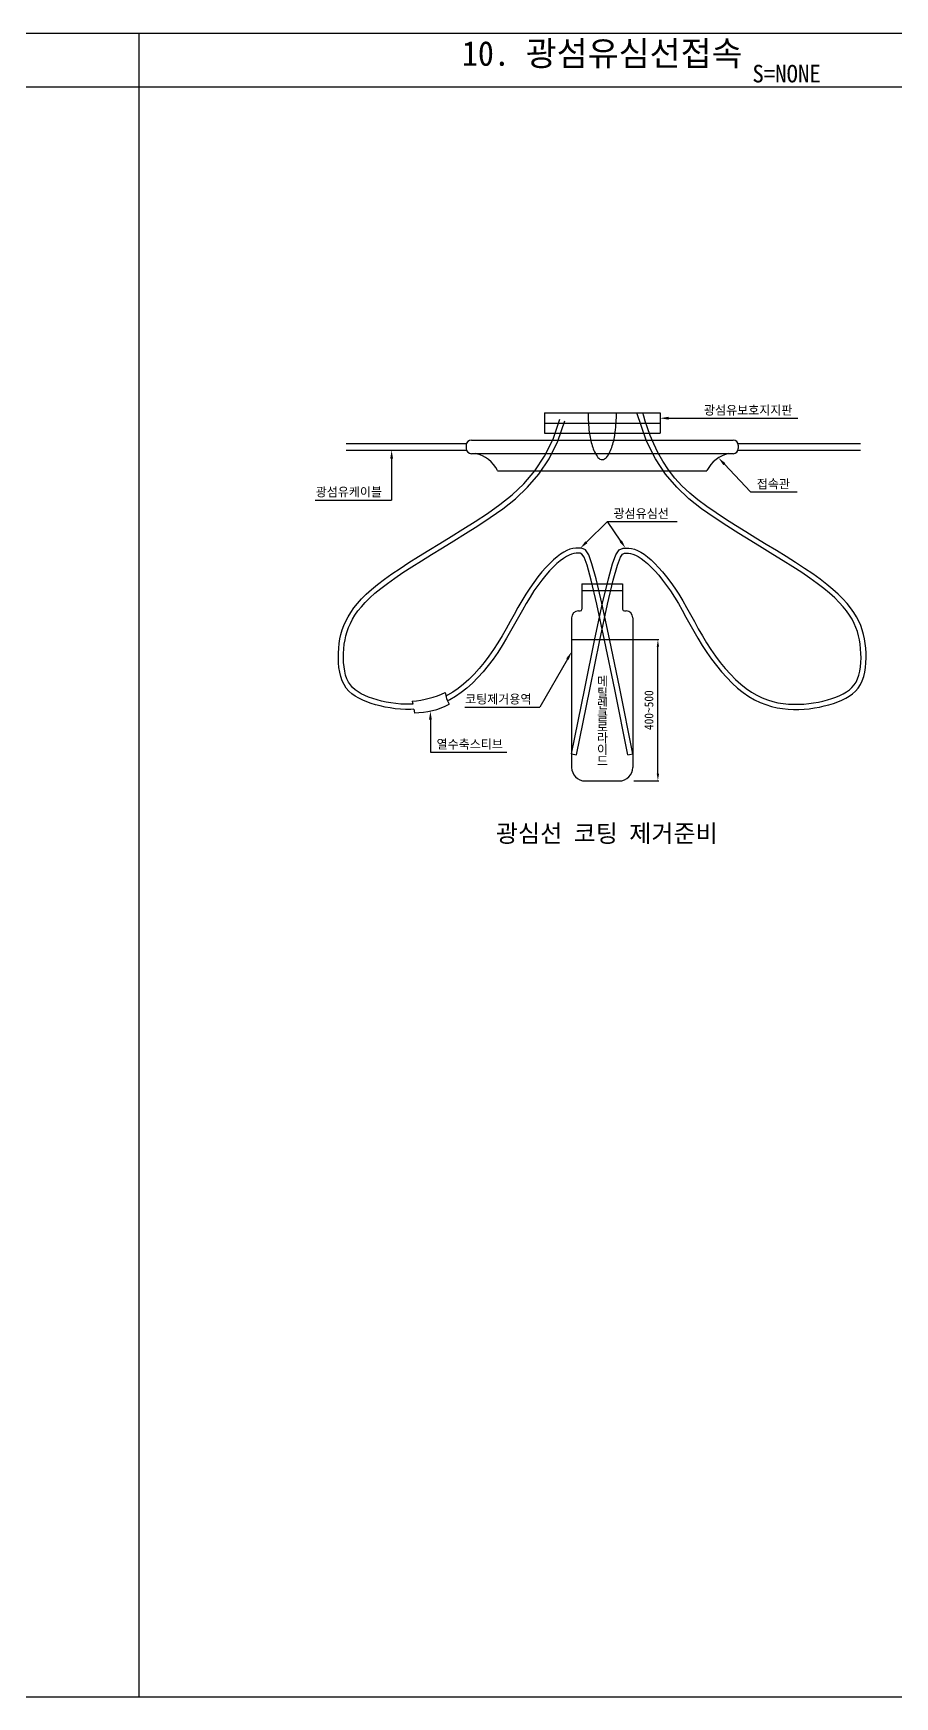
# Model space of a CAD drawing. Extents: x -3747 to 4369, y -2645 to 2071.
# Drawn here: x -1303 to 1141, y -2645 to 2071 of the extents above; entities that cross this region are included whole.
import ezdxf
from ezdxf.enums import TextEntityAlignment as Align

# ---------------------------------------------------------------- set-up
doc = ezdxf.new("R2010")
doc.units = 0
doc.header["$LTSCALE"] = 100
doc.header["$MEASUREMENT"] = 0
for name, color, linetype in [('TN-CABL', 4, 'Continuous'), ('TN-DIMS', 1, 'Continuous'), ('TN-LEAL', 1, 'Continuous'), ('TN-LEAT', 3, 'Continuous'), ('TN-LIN2', 3, 'Continuous'), ('TN-TEX1', 6, 'Continuous'), ('TN-TEXT', 3, 'Continuous')]:
    doc.layers.add(name, color=color, linetype=linetype)
doc.styles.add('D', font='GulimChe.ttf')
doc.dimstyles.new('D', dxfattribs={"dimtxt": 2.5, "dimasz": 2.5, "dimexe": 1.25, "dimexo": 2, "dimgap": 1, "dimtad": 1, "dimdec": 0, "dimtxsty": 'D', "dimcen": 2.5, "dimclrd": 1, "dimclre": 1, "dimclrt": 7, "dimadec": 0, "dimazin": 0, "dimtfac": 1, "dimtdec": 0, "dimtmove": 0, "dimatfit": 3, "dimfxl": 0, "dimarcsym": 0})

# ---------------------------------------------------------------- blocks, each defined once
blk = doc.blocks.new('*D2')
at = {"layer": 'DEFPOINTS', "color": 0}
for p in [(398.1, 352.2), (469.1, 352.2), (398.1, -47.8)]:
    blk.add_point(p, dxfattribs=at)
at = {"layer": 'TN-DIMS', "lineweight": -2}
for p, q in [((401.1, 352.2), (472.1, 352.2)), ((469.1, -27.8), (469.1, 332.2)), ((401.1, -47.8), (472.1, -47.8))]:
    blk.add_line(p, q, dxfattribs=at)
at = {"layer": 'TN-DIMS'}
for points in [[(465.8, 332.2), (472.5, 332.2), (469.1, 352.2)], [(465.8, -27.8), (472.5, -27.8), (469.1, -47.8)]]:
    blk.add_solid(points, dxfattribs=at)
at = {"layer": 'TN-DIMS', "color": 3, "insert": (443.8, 152.2), "char_height": 25, "attachment_point": 5, "rotation": 90, "style": 'D'}
blk.add_mtext('400~500', dxfattribs=at)

msp = doc.modelspace()

# ---------------------------------------------------------------- linework, layer by layer
at = {"layer": 'TN-CABL'}
for p, q in [((147.3, 995.3), (475.2, 995.3)), ((147.3, 995.3), (147.3, 937.4)), ((475.2, 995.3), (475.2, 937.4)), ((147.3, 966.4), (475.2, 966.4)), ((-415.3, 908.5), (-73.7, 908.5)), ((-74.5, 903.7), (-74.5, 894)), ((-60.1, 918.2), (682.6, 918.2)), ((147.3, 937.4), (475.2, 937.4)), ((696.2, 908.5), (1043.4, 908.5)), ((697.1, 903.7), (697.1, 894)), ((-415.3, 889.2), (-73.7, 889.2)), ((-60.1, 879.6), (682.6, 879.6)), ((696.2, 889.2), (1043.4, 889.2)), ((14.1, 831.3), (608.3, 831.3)), ((253.4, 510.9), (369.1, 510.9)), ((253.4, 510.9), (253.4, 438.5)), ((253.4, 491.6), (369.1, 491.6)), ((369.1, 510.9), (369.1, 438.5)), ((243.8, 433.7), (248.6, 433.7)), ((374, 433.7), (378.8, 433.7)), ((224.5, 414.4), (224.5, -9.9)), ((398.1, 414.4), (398.1, -9.9)), ((224.5, 352.2), (398.1, 352.2)), ((-227.5, 177.9), (-226, 169.1)), ((-223.5, 154.8), (-221.8, 145)), ((224.4, 28.2), (238.6, 25.3)), ((383.9, 25.3), (398.1, 28.2)), ((263, -48.5), (359.5, -48.5))]:
    msp.add_line(p, q, dxfattribs=at)
for points in [[(224.4, 28.2), (261.5, 213.9), (290.4, 354.2), (312.4, 455.6), (328.6, 524.5), (340.5, 567.6), (349.6, 592.4), (359.3, 606.6), (370.6, 611.2), (379, 612), (386.5, 611.8), (394.5, 610.7), (402.8, 608.4), (411.4, 605), (420.4, 600.4), (429.7, 594.5), (439.4, 587.2), (449.6, 578.5), (460.2, 568.3), (471.2, 556.9), (482.5, 544.1), (493.9, 530), (505.4, 514.7), (517, 498.3), (528.4, 480.8), (539.5, 462.3), (550.5, 443.1), (561.5, 423.5), (572.5, 403.5), (583.7, 383.3), (595.2, 363.3), (607.1, 343.5), (619.6, 324.2), (632.6, 305.5), (646.2, 287.6), (660.4, 270.5), (674.9, 254.5), (689.7, 239.6), (704.8, 226.1), (719.9, 214), (735, 203.5), (750, 194.7), (765, 187.4), (780, 181.6), (794.9, 176.9), (809.8, 173.5), (824.7, 171.1), (839.5, 169.6), (854.1, 168.9), (868.7, 168.9), (883, 169.6), (897.1, 170.9), (910.8, 172.8), (924.3, 175.2), (937.4, 178.2), (950.1, 181.5), (962.3, 185.3), (973.9, 189.4), (984.9, 193.9), (995, 198.8), (1004.1, 204.2), (1012.4, 210.1), (1019.6, 216.7), (1025.9, 223.9), (1031.2, 231.9), (1035.6, 241.1), (1039.1, 251.4), (1041.9, 262.7), (1043.8, 274.7), (1045, 287.3), (1045.4, 300.3), (1045.1, 313.4), (1044.3, 326.4), (1042.9, 339.1), (1041, 351.4), (1038.4, 363.4), (1035, 375.2), (1030.9, 386.9), (1025.9, 398.4), (1019.8, 410), (1012.7, 421.7), (1004.4, 433.5), (994.7, 445.6), (983.5, 457.9), (970.6, 470.7), (956, 483.8), (939.4, 497.5), (920.8, 511.8), (900, 526.7), (877, 542.4), (851.7, 558.8), (824.5, 576), (795.4, 594), (764.7, 612.9), (732.5, 632.7), (699.1, 653.4), (664.5, 675.2), (628.9, 698.2), (592.9, 723.4), (557.3, 751.7), (523.1, 784.2), (491, 821.7), (462.1, 865.2), (437.2, 915.4), (409.7, 995.3)], [(238.6, 25.3), (275.7, 211), (304.6, 351.2), (326.5, 452.4), (342.7, 520.9), (354.3, 563.2), (362.6, 585.7), (368.8, 594.8), (374.1, 597), (379.5, 597.5), (385.3, 597.4), (391.6, 596.5), (398.2, 594.7), (405.4, 591.8), (413.1, 587.8), (421.4, 582.6), (430.3, 575.9), (439.9, 567.7), (450, 558.1), (460.5, 547.1), (471.4, 534.7), (482.5, 521.1), (493.7, 506.2), (505, 490.2), (516.1, 473.1), (527.1, 455), (537.9, 436), (548.8, 416.4), (559.9, 396.4), (571.1, 376.2), (582.7, 356), (594.9, 335.9), (607.5, 316.2), (620.9, 297), (634.9, 278.6), (649.4, 261.1), (664.4, 244.5), (679.7, 229.1), (695.4, 215), (711.2, 202.4), (727.2, 191.3), (743.2, 181.9), (759.2, 174.2), (775.2, 167.9), (791.2, 163), (807, 159.3), (822.8, 156.7), (838.4, 155.1), (853.8, 154.4), (869, 154.4), (884, 155.2), (898.7, 156.5), (913.1, 158.5), (927.2, 161.1), (940.8, 164.1), (954.1, 167.6), (966.8, 171.6), (979.1, 175.9), (990.8, 180.7), (1001.8, 186), (1012.1, 192.1), (1021.5, 198.9), (1030, 206.5), (1037.4, 215.1), (1043.8, 224.8), (1049, 235.6), (1053, 247.3), (1056.1, 259.8), (1058.2, 272.9), (1059.4, 286.4), (1059.8, 300.2), (1059.6, 314), (1058.7, 327.6), (1057.3, 341), (1055.2, 354.1), (1052.4, 366.9), (1048.8, 379.6), (1044.4, 392.2), (1038.9, 404.7), (1032.4, 417.1), (1024.8, 429.6), (1015.9, 442.2), (1005.7, 455), (993.9, 467.9), (980.6, 481.2), (965.4, 494.8), (948.5, 508.9), (929.5, 523.4), (908.3, 538.6), (885, 554.4), (859.8, 570.8), (833, 587.6), (805.1, 604.8), (776.5, 622.3), (747.4, 640.1), (718.2, 657.9), (689.4, 675.7), (661.3, 693.5), (634, 711.4), (607.8, 729.7), (582.8, 748.5), (559.3, 768), (537.4, 788.6), (517.3, 810.2), (499.1, 833.3), (483.1, 857.8), (469.2, 882.9), (457.4, 907.7), (447.5, 931.3), (439.5, 952.9), (433.3, 971.3), (428.9, 985.8), (426.2, 995.3)], [(-223.5, 154.8), (-231.3, 154.4), (-246.5, 154.4), (-261.5, 155.2), (-276.2, 156.5), (-290.6, 158.5), (-304.6, 161.1), (-318.3, 164.1), (-331.5, 167.6), (-344.3, 171.6), (-356.6, 175.9), (-368.2, 180.7), (-379.3, 186), (-389.5, 192.1), (-398.9, 198.9), (-407.4, 206.5), (-414.9, 215.1), (-421.2, 224.8), (-426.4, 235.6), (-430.5, 247.3), (-433.5, 259.8), (-435.6, 272.9), (-436.9, 286.4), (-437.3, 300.2), (-437, 314), (-436.2, 327.6), (-434.7, 341), (-432.7, 354.1), (-429.9, 366.9), (-426.3, 379.6), (-421.8, 392.2), (-416.4, 404.7), (-409.9, 417.1), (-402.3, 429.6), (-393.4, 442.2), (-383.1, 455), (-371.4, 467.9), (-358, 481.2), (-342.9, 494.8), (-325.9, 508.9), (-306.9, 523.4), (-285.8, 538.6), (-262.4, 554.4), (-237, 570.9), (-209.6, 588.2), (-180.5, 606.3), (-149.7, 625.2), (-117.6, 645), (-84.2, 665.7), (-49.7, 687.4), (-14.4, 710.2), (21, 735), (55.7, 762.7), (89, 794.2), (120, 830.4), (147.9, 872.4), (171.9, 921), (191.3, 977.2)], [(-226, 169.1), (-231.6, 168.9), (-246.1, 168.9), (-260.5, 169.6), (-274.5, 170.9), (-288.3, 172.8), (-301.8, 175.2), (-314.8, 178.2), (-327.5, 181.5), (-339.8, 185.3), (-351.4, 189.4), (-362.3, 193.9), (-372.4, 198.8), (-381.6, 204.2), (-389.8, 210.1), (-397.1, 216.7), (-403.3, 223.9), (-408.6, 231.9), (-413, 241.1), (-416.6, 251.4), (-419.3, 262.7), (-421.3, 274.7), (-422.4, 287.3), (-422.8, 300.3), (-422.6, 313.4), (-421.8, 326.4), (-420.4, 339.1), (-418.4, 351.4), (-415.8, 363.4), (-412.5, 375.2), (-408.4, 386.9), (-403.3, 398.4), (-397.3, 410), (-390.2, 421.7), (-381.8, 433.5), (-372.1, 445.6), (-360.9, 457.9), (-348.1, 470.7), (-333.5, 483.8), (-316.9, 497.5), (-298.3, 511.8), (-277.5, 526.7), (-254.4, 542.4), (-229.2, 558.8), (-201.9, 576), (-172.9, 594), (-142.2, 612.9), (-110, 632.7), (-76.5, 653.4), (-41.9, 675.2), (-6.3, 698.2), (29.7, 723.4), (65.2, 751.7), (99.5, 784.2), (131.5, 821.7), (160.4, 865.2), (185.3, 915.4), (205, 972.5)], [(398.1, 28.2), (361, 213.9), (332.1, 354.2), (310.1, 455.6), (293.9, 524.5), (282, 567.6), (272.9, 592.4), (263.3, 606.6), (252, 611.2), (243.6, 612), (236, 611.8), (228, 610.7), (219.7, 608.4), (211.1, 605), (202.2, 600.4), (192.9, 594.5), (183.2, 587.2), (172.9, 578.5), (162.3, 568.3), (151.3, 556.9), (140.1, 544.1), (128.6, 530), (117.1, 514.7), (105.6, 498.3), (94.2, 480.8), (83, 462.3), (72, 443.1), (61, 423.5), (50, 403.5), (38.8, 383.3), (27.3, 363.3), (15.4, 343.5), (3, 324.2), (-10.1, 305.5), (-23.7, 287.6), (-37.8, 270.5), (-52.4, 254.5), (-67.2, 239.6), (-82.2, 226.1), (-97.3, 214), (-112.4, 203.5), (-127.5, 194.7), (-132.4, 192.3)], [(383.9, 25.3), (346.8, 211), (317.9, 351.2), (296, 452.4), (279.9, 520.9), (268.2, 563.2), (260, 585.7), (253.8, 594.8), (248.5, 597), (243, 597.5), (237.2, 597.4), (231, 596.5), (224.3, 594.7), (217.1, 591.8), (209.4, 587.8), (201.1, 582.6), (192.2, 575.9), (182.6, 567.7), (172.5, 558.1), (162, 547.1), (151.1, 534.7), (140, 521.1), (128.8, 506.2), (117.6, 490.2), (106.4, 473.1), (95.5, 455), (84.6, 436), (73.7, 416.4), (62.7, 396.4), (51.4, 376.2), (39.8, 356), (27.7, 335.9), (15, 316.2), (1.6, 297), (-12.4, 278.6), (-26.9, 261.1), (-41.9, 244.5), (-57.2, 229.1), (-72.9, 215), (-88.7, 202.4), (-104.7, 191.3), (-120.7, 181.9), (-127.7, 178.5)]]:
    msp.add_lwpolyline(points, dxfattribs=at)
for points in [[(271, 995.3, 0.000202), (271, 995, 0.031416), (274.4, 940.7, 0.042603), (282.8, 901.5, 0.084849), (299.1, 868.9, 0.23844), (311.3, 862.8, 0.23844)], [(311.3, 862.8, 0.23844), (323.4, 868.9, 0.084849), (339.8, 901.5, 0.042603), (348.1, 940.7, 0.031416), (351.6, 995, 0.000202), (351.6, 995.3, 0.042603)]]:
    msp.add_lwpolyline(points, format="xyb", dxfattribs=at)
for centre, radius, start, end in [((-60.1, 903.7), 14.5, 90, 180), ((682.6, 903.7), 14.5, 0, 90), ((-60.1, 894), 14.5, 180, 270), ((-67.5, 790.1), 91.6, 26.7864, 77.6854), ((690.1, 790.1), 91.6, 102.3146, 153.2136), ((682.6, 894), 14.5, 270, 0), ((243.8, 414.4), 19.3, 90, 180), ((248.6, 438.5), 4.82, 270, 0), ((374, 438.5), 4.82, 180, 270), ((378.8, 414.4), 19.3, 0, 90), ((-246.6, 444.8), 267.5, 274.0992, 294.9137), ((-64.2, 208), 70, 184.8332, 213.521), ((-219.7, 350.8), 205.7, 269.4118, 298.1797), ((263, -9.9), 38.6, 180, 270), ((359.5, -9.9), 38.6, 270, 0)]:
    msp.add_arc(centre, radius, start, end, dxfattribs=at)
at = {"layer": 'TN-LEAL'}
for p, q in [((499.3, 980), (866.5, 980)), ((-286.2, 865.1), (-286.2, 748.1)), ((657.6, 849.9), (732.1, 770.9)), ((732.1, 770.9), (864.3, 770.9)), ((-502.7, 748.1), (-286.2, 748.1)), ((266.2, 628.4), (325.7, 687.1)), ((325.7, 687.1), (523.4, 687.1)), ((363.6, 631.7), (325.7, 687.1)), ((212.5, 297.1), (134.4, 160.7)), ((-78.8, 160.7), (134.4, 160.7)), ((-176.2, 125.6), (-176.2, 33)), ((-176.2, 33), (40.9, 33))]:
    msp.add_line(p, q, dxfattribs=at)
for points in [[(499.3, 975.9), (499.3, 984), (475.2, 980)], [(-290.2, 865.1), (-282.2, 865.1), (-286.2, 889.2)], [(654.7, 847.2), (660.5, 852.7), (641.1, 867.5)], [(269.1, 625.5), (263.4, 631.2), (249.1, 611.5)], [(366.9, 634), (360.3, 629.5), (377.2, 611.8)], [(209, 299.1), (216, 295.1), (224.5, 318)], [(-180.2, 125.6), (-172.2, 125.6), (-176.2, 149.7)]]:
    msp.add_solid(points, dxfattribs=at)
at = {"layer": 'TN-LIN2'}
for p, q in [((-3746.6, 2071.5), (4369.2, 2071.5)), ((-1003.5, 2071.5), (-1003.5, -2644.9)), ((-3746.6, 1919.2), (4369.2, 1919.2)), ((-3746.6, -2644.9), (4369.2, -2644.9))]:
    msp.add_line(p, q, dxfattribs=at)

# ---------------------------------------------------------------- texts
at = {"layer": 'TN-LEAT', "style": 'D'}
for s, p in [('광섬유보호지지판', (599.8, 990.1)), ('접속관', (749.6, 781)), ('광섬유케이블', (-501.7, 758.3)), ('광섬유심선', (343.3, 697.2)), ('코팅제거용역', (-77.8, 170.9)), ('열수축스티브', (-158.7, 43.1))]:
    msp.add_text(s, height=25, dxfattribs=at).set_placement(p)
at = {"layer": 'TN-TEX1', "style": 'D'}
msp.add_text('10. 광섬유심선접속', height=70, dxfattribs=at).set_placement((311.3, 2015.1), align=Align.MIDDLE)
for s, p in [('S=NONE', (737.3, 1932)), ('광심선 코팅 제거준비', (9.6, -222.1))]:
    msp.add_text(s, height=50, dxfattribs=at).set_placement(p)
at = {"layer": 'TN-TEXT', "style": 'D'}
for s, p in [('메', (296.3, 221.6)), ('틸', (296.3, 188.3)), ('클', (296.3, 123.7)), ('렌', (296.3, 157)), ('로', (296.3, 92.6)), ('이', (296.3, 28.1)), ('라', (296.3, 61.4)), ('드', (296.3, -4.5))]:
    msp.add_text(s, height=25, dxfattribs=at).set_placement(p)

# ---------------------------------------------------------------- dimensions: what is measured, and where the dimension line sits
at = {"layer": 'TN-DIMS'}
dim = msp.add_linear_dim(base=(469.1, 352.2), p1=(398.1, -47.8), p2=(398.1, 352.2), angle=270, text='<>~500', dimstyle='D', override={"dimscale": 10, "dimasz": 2, "dimexe": 0.3, "dimexo": 0.3, "dimgap": 1.25, "dimlunit": 6, "dimcen": 1, "dimclrd": 256, "dimclre": 256, "dimclrt": 3, "dimtix": 1, "dimtmove": 2}, dxfattribs=at)
dim.commit()
dim.dimension.update_dxf_attribs({"geometry": '*D2', "text_midpoint": (443.8, 152.2)})

doc.saveas('drawing.dxf')
